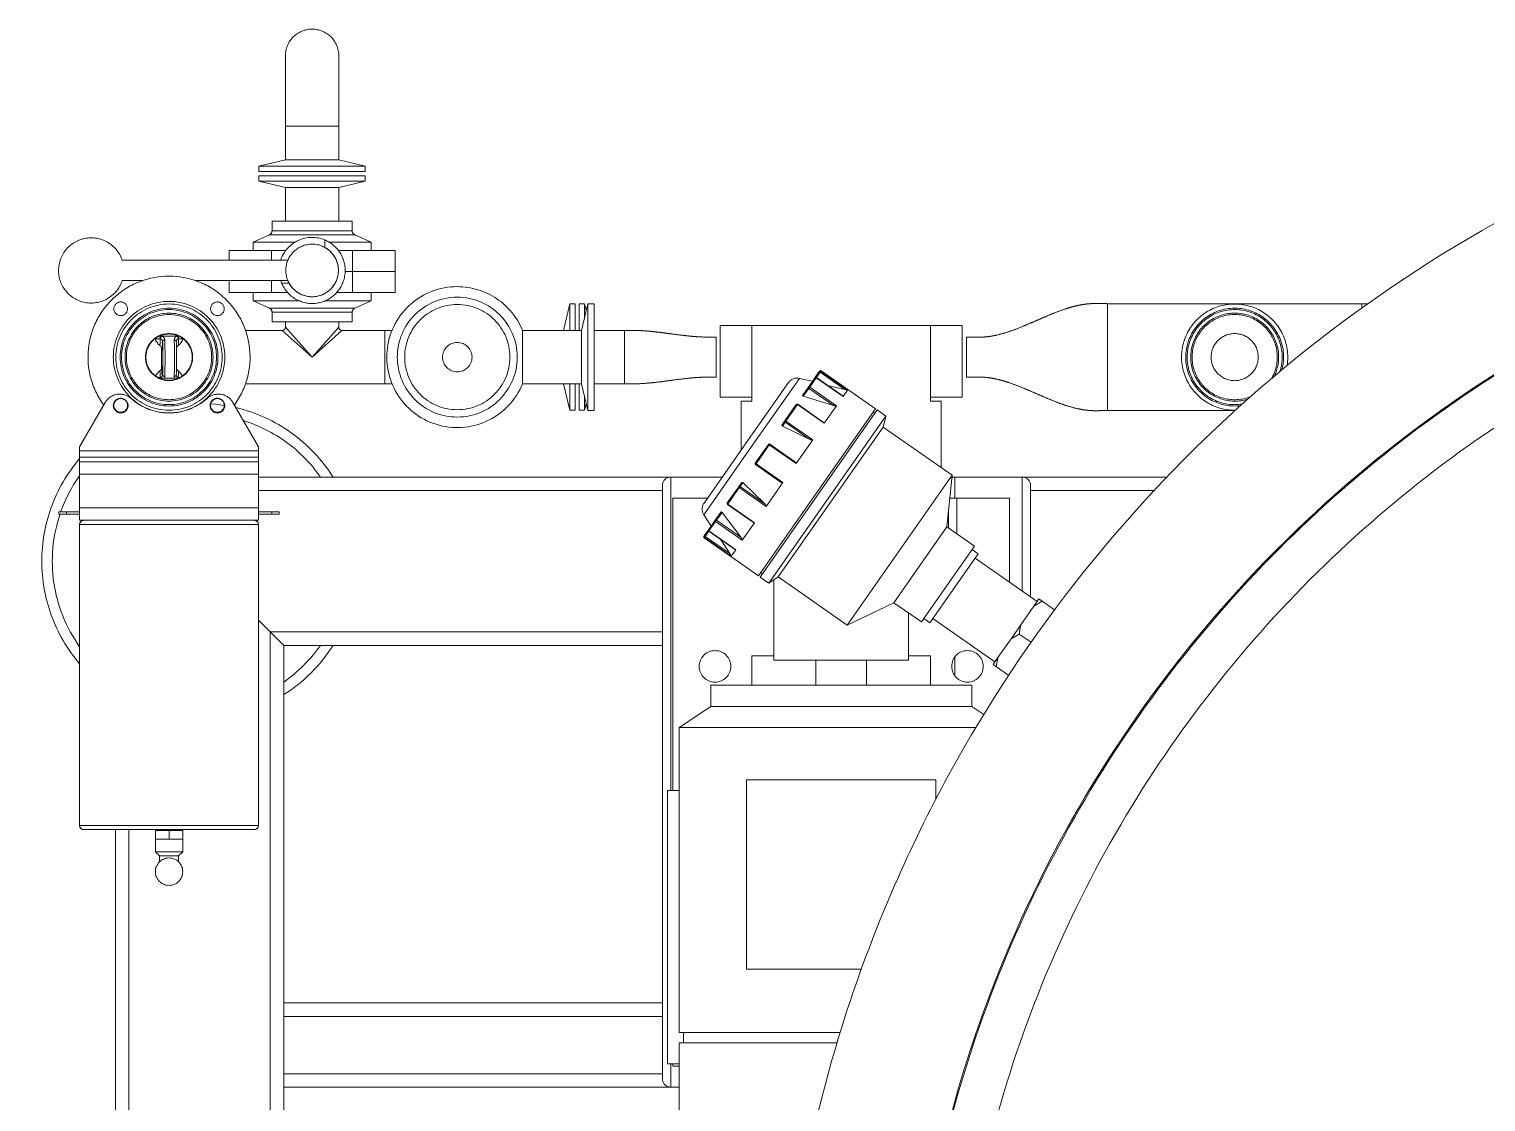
# Model space of a CAD drawing. Extents: x -681219 to -550379, y -242630 to -158199.
# Drawn here: x -646377 to -645684, y -225956 to -225447 of the extents above; entities that cross this region are included whole.
import ezdxf

# ---------------------------------------------------------------- set-up
doc = ezdxf.new("R2010")
doc.units = 0
doc.header["$LTSCALE"] = 1000
doc.linetypes.add('DASHED2', pattern=[9.525, 6.35, -3.175])
doc.layers.get('0').update_dxf_attribs({"linetype": 'CONTINUOUS'})
doc.layers.add('future', color=4, linetype='DASHED2', lineweight=0)

# ---------------------------------------------------------------- blocks, each defined once
blk = doc.blocks.new('Oil tank 1000l-V')
for p, q in [((-980, 460), (-980, -292.42)), ((-973.6, 453.6), (-973.6, -292.42)), ((-906.4, 386.4), (-906.4, -386.4)), ((-900, 380), (-900, -170)), ((-712, -66), (-712, -191)), ((-716, -170), (-900, -170)), ((-900, -170), (-900, -176.4)), ((-716, -170), (-712, -170)), ((-716, -181), (-716, -170)), ((-900, -176.4), (-900, -203.6)), ((-720, -176.4), (-900, -176.4)), ((-720, -456), (-720, -174)), ((-715, -180), (-715, -181)), ((-712, -180), (-715, -180)), ((-717.5, -181), (-717.5, -311)), ((-712, -181), (-717.5, -181)), ((-712, -191), (-636.98, -191)), ((-710, -191), (-710, -196)), ((-712, -196), (-712, -341)), ((-712, -196), (-635.46, -196)), ((-900, -203.6), (-900, -210)), ((-720, -203.6), (-900, -203.6)), ((-900, -210), (-900, -380)), ((-720, -210), (-900, -210)), ((-680, -316), (-680, -226)), ((-680, -226), (-625.42, -226)), ((-959, -279.92), (-961, -281.92)), ((-961, -281.92), (-961, -287.92)), ((-948, -281.92), (-961, -281.92)), ((-959, -277.11), (-959, -279.92)), ((-950, -279.92), (-959, -279.92)), ((-950, -279.92), (-950, -277.11)), ((-948, -281.92), (-950, -279.92)), ((-948, -287.92), (-948, -281.92)), ((-957.75, -287.92), (-961, -287.92)), ((-961, -287.92), (-961, -291.92)), ((-954.5, -287.92), (-957.75, -287.92)), ((-954.5, -287.92), (-954.5, -291.92)), ((-951.25, -287.92), (-954.5, -287.92)), ((-948, -287.92), (-951.25, -287.92)), ((-948, -287.92), (-948, -291.92)), ((-997, -294.42), (-997, -437.42)), ((-912, -294.42), (-997, -294.42)), ((-995, -292.42), (-914, -292.42)), ((-954.5, -291.92), (-961, -291.92)), ((-959, -291.92), (-959, -292.42)), ((-948, -291.92), (-954.5, -291.92)), ((-950, -292.42), (-950, -291.92)), ((-912, -437.42), (-912, -294.42)), ((-712, -311), (-717.5, -311)), ((-716, -460), (-716, -311)), ((-715, -311), (-715, -450)), ((-590, -316), (-590, -306.8)), ((-680, -316), (-590, -316)), ((-712, -341), (-697, -351)), ((-712, -341), (-570.92, -341)), ((-697, -351), (-697, -361)), ((-697, -351), (-573, -351)), ((-573, -351), (-567.2, -347.14)), ((-573, -361), (-573, -351)), ((-697, -361), (-573, -361)), ((-677.5, -375), (-677.5, -361)), ((-647, -361), (-647, -373)), ((-623, -373), (-623, -361)), ((-592.5, -361), (-592.5, -375)), ((-581, -365.5), (-581, -374.5)), ((-555.41, -365.71), (-561.25, -369.8)), ((-667, -373), (-667, -411.15)), ((-667, -373), (-603, -373)), ((-603, -395.37), (-603, -373)), ((-561.98, -372.14), (-591.47, -392.79)), ((-560.49, -374.26), (-562.84, -370.91)), ((-906.4, -386.4), (-900, -380)), ((-900, -380), (-906.4, -386.4)), ((-900, -380), (-720, -380)), ((-667, -375), (-677.5, -375)), ((-592.5, -375), (-603, -375)), ((-560.49, -374.26), (-554.29, -383.12)), ((-912, -392), (-906.4, -386.4)), ((-906.4, -386.4), (-720, -386.4)), ((-550.35, -385.36), (-554.29, -383.12)), ((-549.59, -389.82), (-554.29, -383.12)), ((-544.74, -381.43), (-550.35, -385.36)), ((-632.18, -389.55), (-664.95, -412.5)), ((-610.02, -400.28), (-632.18, -389.55)), ((-632.18, -389.55), (-582.28, -460.82)), ((-596.91, -391.11), (-610.02, -400.28)), ((-596.91, -391.11), (-571.68, -427.15)), ((-592.9, -390.74), (-595.77, -392.74)), ((-569.96, -423.5), (-592.9, -390.74)), ((-549.59, -389.82), (-543.39, -398.68)), ((-610.02, -400.28), (-584.78, -436.33)), ((-571.39, -421.46), (-541.9, -400.81)), ((-539.45, -400.92), (-543.39, -398.68)), ((-541.04, -402.04), (-543.39, -398.68)), ((-541.04, -402.04), (-539.45, -400.92)), ((-533.62, -396.84), (-539.45, -400.92)), ((-549, -405.78), (-549, -460)), ((-545, -402.98), (-545, -456)), ((-674.37, -412.99), (-700.17, -431.06)), ((-646.55, -452.72), (-674.37, -412.99)), ((-669.45, -409.55), (-673.55, -412.42)), ((-673.55, -412.42), (-617.91, -491.87)), ((-672.4, -414.06), (-673.22, -414.63)), ((-664.95, -412.5), (-669.45, -409.55)), ((-669.45, -409.55), (-613.82, -489.01)), ((-664.95, -412.5), (-615.05, -483.76)), ((-555, -450), (-555, -409.98)), ((-699.99, -431.31), (-687.3, -422.42)), ((-687.99, -423.59), (-699.67, -431.77)), ((-685.19, -425.43), (-697.89, -434.32)), ((-685.17, -425.46), (-697.87, -434.35)), ((-692.54, -430.57), (-687.99, -423.59)), ((-685.17, -425.46), (-687.3, -422.42)), ((-584.78, -436.33), (-571.68, -427.15)), ((-572.82, -425.51), (-569.96, -423.5)), ((-700.12, -432.01), (-700.3, -431.75)), ((-700.17, -431.06), (-699.99, -431.31)), ((-698.01, -435.01), (-700.12, -432.01)), ((-699.67, -431.77), (-699.99, -431.31)), ((-699.67, -431.77), (-697.89, -434.32)), ((-694.89, -439.47), (-698.01, -435.01)), ((-697.87, -434.35), (-697.89, -434.32)), ((-697.87, -434.35), (-694.71, -438.85)), ((-694.71, -438.85), (-682.02, -429.96)), ((-682.63, -431.25), (-694.31, -439.43)), ((-691.67, -443.21), (-682.63, -431.25)), ((-676.21, -438.26), (-682.02, -429.96)), ((-584.09, -435.84), (-584.09, -443.14)), ((-580, -433), (-580.03, -433)), ((-580, -433), (-580, -450)), ((-1006.81, -442.42), (-1006.81, -443.42)), ((-1006.81, -442.42), (-1003.29, -442.42)), ((-1003.29, -443.42), (-1003.29, -442.42)), ((-1003.29, -442.42), (-997, -442.42)), ((-997, -437.42), (-912, -437.42)), ((-982.77, -439.42), (-997, -439.42)), ((-997, -445.42), (-997, -439.42)), ((-926.23, -439.42), (-982.77, -439.42)), ((-912, -439.42), (-926.23, -439.42)), ((-912, -445.42), (-912, -439.42)), ((-912, -442.42), (-905.71, -442.42)), ((-905.71, -443.42), (-905.71, -442.42)), ((-905.71, -442.42), (-902.19, -442.42)), ((-902.19, -443.42), (-902.19, -442.42)), ((-696.86, -436.66), (-700.31, -441.98)), ((-677.58, -474.45), (-700.31, -441.98)), ((-692.15, -443.38), (-694.89, -439.47)), ((-694.31, -439.43), (-694.71, -438.85)), ((-694.31, -439.43), (-691.67, -443.21)), ((-676.73, -438.38), (-689.02, -446.98)), ((-676.21, -438.26), (-688.9, -447.15)), ((-582.28, -460.82), (-584.78, -436.33)), ((-1003.29, -443.42), (-1006.81, -443.42)), ((-997, -443.42), (-1003.29, -443.42)), ((-912, -445.42), (-997, -445.42)), ((-997, -461.39), (-997, -445.42)), ((-905.71, -443.42), (-912, -443.42)), ((-912, -461.39), (-912, -445.42)), ((-902.19, -443.42), (-905.71, -443.42)), ((-715, -450), (-698.51, -450)), ((-680.14, -476.24), (-700.21, -447.57)), ((-683.74, -455.4), (-689.14, -447.68)), ((-688.9, -447.15), (-689.02, -446.98)), ((-688.9, -447.15), (-683.44, -454.95)), ((-683.44, -454.95), (-670.75, -446.06)), ((-671.38, -447.31), (-683.06, -455.49)), ((-681.77, -457.33), (-671.38, -447.31)), ((-662.81, -457.39), (-670.75, -446.06)), ((-580, -450), (-583.39, -450)), ((-581, -450), (-581, -460)), ((-580, -450), (-555, -450)), ((-912, -453.6), (-720, -453.6)), ((-682.4, -457.31), (-683.74, -455.4)), ((-683.06, -455.49), (-683.44, -454.95)), ((-683.06, -455.49), (-681.77, -457.33)), ((-618.73, -492.45), (-646.55, -452.72)), ((-545, -453.6), (-486.28, -453.6)), ((-912, -461.39), (-997, -461.39)), ((-997, -467.3), (-997, -461.39)), ((-912, -460), (-716, -460)), ((-912, -467.3), (-912, -461.39)), ((-716, -460), (-691.5, -460)), ((-663.97, -457.66), (-675.76, -465.92)), ((-662.81, -457.39), (-675.51, -466.28)), ((-615.05, -483.76), (-582.28, -460.82)), ((-549, -460), (-581, -460)), ((-549, -460), (-480.23, -460)), ((-912, -467.3), (-997, -467.3)), ((-997, -469.51), (-997, -467.3)), ((-912, -469.51), (-997, -469.51)), ((-997, -472.47), (-997, -469.51)), ((-912, -469.51), (-912, -467.3)), ((-912, -472.47), (-912, -469.51)), ((-669.64, -475.53), (-675.88, -466.62)), ((-675.51, -466.28), (-675.76, -465.92)), ((-675.51, -466.28), (-669.2, -475.29)), ((-669.2, -475.29), (-656.5, -466.4)), ((-668.95, -475.65), (-657.14, -467.39)), ((-648.57, -477.73), (-656.5, -466.4)), ((-587.5, -496), (-587.5, -464.48)), ((-912, -472.47), (-997, -472.47)), ((-997, -474.42), (-997, -472.47)), ((-997, -474.42), (-984.86, -495.43)), ((-924.14, -495.43), (-912, -474.42)), ((-912, -474.42), (-912, -472.47)), ((-682.5, -472.86), (-682.5, -496)), ((-660.06, -504.91), (-680.14, -476.24)), ((-654.85, -506.91), (-677.58, -474.45)), ((-668.95, -475.65), (-669.2, -475.29)), ((-648.57, -477.73), (-661.27, -486.62)), ((-649.96, -477.9), (-662.93, -484.24)), ((-662.93, -484.24), (-661.64, -486.08)), ((-661.64, -486.08), (-649.96, -477.9)), ((-613.82, -489.01), (-615.05, -483.76)), ((-755.5, -491.6), (-758.5, -504.3)), ((-752.5, -491.6), (-755.5, -491.6)), ((-755.5, -542.4), (-755.5, -491.6)), ((-752.5, -542.4), (-752.5, -491.6)), ((-661.79, -486.75), (-663.12, -484.84)), ((-656.38, -494.47), (-661.79, -486.75)), ((-661.27, -486.62), (-661.64, -486.08)), ((-661.27, -486.62), (-655.8, -494.42)), ((-655.8, -494.42), (-643.11, -485.53)), ((-655.69, -494.59), (-643.4, -485.99)), ((-637.3, -493.83), (-643.11, -485.53)), ((-619.88, -490.81), (-619.06, -490.24)), ((-617.91, -491.87), (-613.82, -489.01)), ((-447.83, -491.6), (-508.5, -491.6)), ((-508.5, -491.6), (-508.5, -542.4)), ((-508.5, -517), (-508.5, -491.6)), ((-764, -491.75), (-767, -504.3)), ((-761.5, -491.75), (-764, -491.75)), ((-764, -491.75), (-764, -504.3)), ((-761.5, -491.75), (-761.5, -504.3)), ((-757, -491.75), (-759.5, -491.75)), ((-759.5, -504.3), (-759.5, -491.75)), ((-756.26, -494.83), (-757, -491.75)), ((-757, -497.95), (-757, -491.75)), ((-692.5, -498), (-677.5, -498)), ((-692.5, -498), (-692.5, -532)), ((-682.5, -496), (-677.5, -496)), ((-677.5, -496), (-677.5, -507.5)), ((-655.69, -494.59), (-655.8, -494.42)), ((-638.72, -493.96), (-653.04, -498.37)), ((-653.04, -498.37), (-650.4, -502.14)), ((-650.4, -502.14), (-638.72, -493.96)), ((-637.3, -493.83), (-649.99, -502.72)), ((-646.84, -507.22), (-634.14, -498.33)), ((-646.82, -507.26), (-634.12, -498.37)), ((-644.54, -510.52), (-618.73, -492.45)), ((-632.02, -501.37), (-634.14, -498.33)), ((-592.5, -496), (-587.5, -496)), ((-592.5, -496), (-592.5, -507.5)), ((-577.5, -498), (-592.5, -498)), ((-577.5, -498), (-577.5, -532)), ((-852, -504.3), (-918.15, -504.3)), ((-848.5, -504.3), (-852, -504.3)), ((-852, -504.3), (-852, -517)), ((-852, -504.3), (-852, -529.7)), ((-758.5, -504.3), (-786.5, -504.3)), ((-786.5, -504.3), (-786.5, -529.7)), ((-758.5, -529.7), (-758.5, -504.3)), ((-738, -504.3), (-752.5, -504.3)), ((-738, -504.3), (-738, -517)), ((-738, -529.7), (-738, -504.3)), ((-650.63, -502.68), (-653.37, -498.77)), ((-647.51, -507.13), (-650.63, -502.68)), ((-649.99, -502.72), (-650.4, -502.14)), ((-649.99, -502.72), (-646.84, -507.22)), ((-645.04, -509.8), (-633.35, -501.62)), ((-632.02, -501.37), (-644.71, -510.26)), ((-633.35, -501.62), (-641.46, -503.51)), ((-958.72, -507.33), (-959.75, -507.33)), ((-959.08, -507), (-949.92, -507)), ((-958.53, -507.3), (-958.72, -507.33)), ((-956.75, -507), (-956.52, -507.85)), ((-952.02, -507.85), (-951.85, -507)), ((-949.98, -507.33), (-950.16, -507.3)), ((-949.25, -507.33), (-949.98, -507.33)), ((-694.5, -517), (-694.5, -507.48)), ((-677.5, -507.5), (-677.5, -522.5)), ((-654.85, -506.91), (-648.66, -505.49)), ((-645.41, -510.14), (-647.51, -507.13)), ((-646.82, -507.26), (-646.84, -507.22)), ((-646.82, -507.26), (-645.04, -509.8)), ((-645.23, -510.39), (-645.41, -510.14)), ((-644.71, -510.26), (-645.04, -509.8)), ((-644.71, -510.26), (-644.54, -510.52)), ((-592.5, -507.5), (-592.5, -522.5)), ((-575.5, -517), (-575.5, -507.48)), ((-900.7, -529.7), (-886.5, -517)), ((-886.5, -517), (-899.2, -531.2)), ((-886.5, -517), (-872.3, -529.7)), ((-873.8, -531.2), (-886.5, -517)), ((-852, -517), (-852, -529.7)), ((-738, -517), (-738, -529.7)), ((-694.5, -517), (-694.5, -526.52)), ((-575.5, -517), (-575.5, -526.52)), ((-508.5, -542.4), (-508.5, -517)), ((-961.1, -525.67), (-961.13, -525.78)), ((-961.1, -525.67), (-958.72, -525.67)), ((-958.72, -525.67), (-958.53, -525.7)), ((-950.16, -525.7), (-949.98, -525.67)), ((-949.98, -525.67), (-947.9, -525.67)), ((-947.87, -525.78), (-947.9, -525.67)), ((-677.5, -522.5), (-677.5, -532)), ((-592.5, -522.5), (-592.5, -532)), ((-949.92, -527), (-959.08, -527)), ((-918.15, -529.7), (-900.7, -529.7)), ((-899.2, -531.2), (-899.2, -533.7)), ((-873.8, -533.7), (-873.8, -531.2)), ((-872.3, -529.7), (-852, -529.7)), ((-852, -529.7), (-848.5, -529.7)), ((-786.5, -529.7), (-758.5, -529.7)), ((-767, -529.7), (-764, -542.25)), ((-764, -529.7), (-764, -542.25)), ((-761.5, -529.7), (-761.5, -542.25)), ((-759.5, -542.25), (-759.5, -529.7)), ((-758.5, -529.7), (-755.5, -542.4)), ((-752.5, -529.7), (-738, -529.7)), ((-692.5, -532), (-677.5, -532)), ((-677.5, -532), (-592.5, -532)), ((-577.5, -532), (-592.5, -532)), ((-905.55, -533.7), (-905.55, -538.4)), ((-867.45, -533.7), (-905.55, -533.7)), ((-905.55, -538.4), (-867.45, -538.4)), ((-867.45, -538.4), (-867.45, -533.7)), ((-757, -542.25), (-757, -536.05)), ((-757, -542.25), (-756.26, -539.17)), ((-906.73, -540.23), (-914.5, -543.7)), ((-914.5, -543.7), (-914.5, -547.7)), ((-892.52, -543.7), (-914.5, -543.7)), ((-866.27, -540.23), (-906.73, -540.23)), ((-858.5, -543.7), (-880.48, -543.7)), ((-878.36, -544.76), (-878.37, -544.77)), ((-858.5, -543.7), (-866.27, -540.23)), ((-858.5, -547.7), (-858.5, -543.7)), ((-764, -542.25), (-761.5, -542.25)), ((-759.5, -542.25), (-757, -542.25)), ((-755.5, -542.4), (-752.5, -542.4)), ((-508.5, -542.4), (-387.5, -542.4)), ((-387.5, -540.43), (-387.5, -542.4)), ((-387.5, -542.4), (-384.74, -542.4)), ((-967.19, -553.35), (-976.78, -553.35)), ((-898.02, -553.35), (-941.81, -553.35)), ((-926, -547.7), (-926, -553.35)), ((-905.74, -547.7), (-926, -547.7)), ((-905.74, -553.35), (-905.74, -547.7)), ((-905.74, -547.7), (-898.17, -547.7)), ((-901.01, -552.2), (-901.43, -553.35)), ((-897.47, -552.2), (-901.01, -552.2)), ((-874.83, -547.7), (-867.26, -547.7)), ((-873.34, -549.64), (-873.33, -549.63)), ((-867.26, -547.7), (-867.26, -557.7)), ((-847, -547.7), (-867.26, -547.7)), ((-847, -557.7), (-847, -547.7)), ((-870.81, -557.7), (-867.26, -557.7)), ((-867.26, -557.7), (-847, -557.7)), ((-867.26, -557.7), (-867.26, -567.7)), ((-847, -567.7), (-847, -557.7)), ((-976.78, -563.05), (-898.02, -563.05)), ((-926, -563.05), (-926, -567.7)), ((-926, -567.7), (-905.74, -567.7)), ((-914.5, -567.7), (-914.5, -571.7)), ((-905.74, -567.7), (-905.74, -563.05)), ((-899, -567.7), (-905.74, -567.7)), ((-867.26, -567.7), (-874, -567.7)), ((-871.14, -561.45), (-871.13, -561.45)), ((-867.26, -567.7), (-847, -567.7)), ((-858.5, -571.7), (-858.5, -567.7)), ((-914.5, -571.7), (-906.73, -575.17)), ((-914.5, -571.7), (-894.51, -571.7)), ((-880.5, -572.71), (-880.5, -569.17)), ((-878.49, -571.7), (-858.5, -571.7)), ((-866.27, -575.17), (-858.5, -571.7)), ((-906.73, -575.17), (-866.27, -575.17)), ((-905.55, -577), (-905.55, -581.7)), ((-867.45, -577), (-905.55, -577)), ((-867.45, -581.7), (-867.45, -577)), ((-905.55, -581.7), (-867.45, -581.7)), ((-899.2, -581.7), (-899.2, -597.7)), ((-873.8, -597.7), (-873.8, -581.7)), ((-899.2, -597.7), (-911.75, -600.7)), ((-911.75, -600.7), (-911.75, -603.2)), ((-890.49, -600.7), (-911.75, -600.7)), ((-888.51, -597.7), (-899.2, -597.7)), ((-861.25, -600.7), (-890.49, -600.7)), ((-873.8, -597.7), (-888.51, -597.7)), ((-861.25, -600.7), (-873.8, -597.7)), ((-861.25, -603.2), (-861.25, -600.7)), ((-890.49, -603.2), (-911.75, -603.2)), ((-911.75, -605.2), (-911.75, -607.7)), ((-911.75, -605.2), (-867.42, -605.2)), ((-911.75, -607.7), (-899.2, -610.7)), ((-911.75, -607.7), (-867.42, -607.7)), ((-861.25, -603.2), (-890.49, -603.2)), ((-873.8, -610.7), (-861.25, -607.7)), ((-867.42, -605.2), (-861.25, -605.2)), ((-867.42, -607.7), (-861.25, -607.7)), ((-861.25, -607.7), (-861.25, -605.2)), ((-899.2, -610.7), (-899.2, -626.7)), ((-899.2, -610.7), (-876.9, -610.7)), ((-876.9, -610.7), (-873.8, -610.7)), ((-873.8, -626.7), (-873.8, -610.7)), ((-899.2, -626.7), (-899.2, -660.2)), ((-899.2, -626.7), (-873.8, -626.7)), ((-899.2, -626.7), (-876.9, -626.7)), ((-876.9, -626.7), (-873.8, -626.7)), ((-873.8, -660.2), (-873.8, -626.7))]:
    blk.add_line(p, q)
at = {"flags": 128}
for points in [[(-694.31, -439.43), (-694.39, -439.48), (-694.48, -439.52), (-694.57, -439.55), (-694.65, -439.56), (-694.73, -439.56), (-694.79, -439.54), (-694.85, -439.51), (-694.89, -439.47)], [(-688.9, -447.15), (-688.98, -447.21), (-689.05, -447.28), (-689.1, -447.35), (-689.14, -447.42), (-689.17, -447.5), (-689.18, -447.57), (-689.17, -447.63), (-689.14, -447.68)], [(-683.44, -454.95), (-683.52, -455.01), (-683.59, -455.07), (-683.65, -455.14), (-683.7, -455.2), (-683.73, -455.26), (-683.75, -455.32), (-683.75, -455.36), (-683.74, -455.4)], [(-661.27, -486.62), (-661.35, -486.68), (-661.43, -486.72), (-661.51, -486.75), (-661.59, -486.78), (-661.66, -486.79), (-661.71, -486.79), (-661.76, -486.77), (-661.79, -486.75)], [(-928.27, -494.08), (-932.47, -494.62), (-934.67, -494.81)], [(-655.8, -494.42), (-655.89, -494.48), (-655.97, -494.52), (-656.06, -494.54), (-656.14, -494.56), (-656.22, -494.55), (-656.29, -494.54), (-656.34, -494.51), (-656.38, -494.47)], [(-650.4, -502.14), (-650.47, -502.2), (-650.54, -502.27), (-650.6, -502.34), (-650.64, -502.42), (-650.66, -502.49), (-650.67, -502.56), (-650.66, -502.62), (-650.63, -502.68)], [(-958.88, -510.46), (-958.87, -510.46), (-958.83, -510.25), (-958.78, -509.62), (-958.75, -508.62), (-958.72, -507.33)], [(-958.72, -507.33), (-958.76, -507.1), (-958.76, -507)], [(-957.54, -508.61), (-957.57, -510.02), (-957.6, -511.19), (-957.65, -512.08), (-957.7, -512.62), (-957.75, -512.81), (-957.8, -512.62), (-957.85, -512.08), (-957.89, -511.19), (-957.93, -510.02), (-957.96, -508.61)], [(-949.98, -507.33), (-949.94, -507.1), (-949.94, -506.99)], [(-422.75, -517), (-422.93, -514.01), (-423.06, -513.08)], [(-958.72, -525.67), (-958.75, -524.38), (-958.78, -523.38), (-958.83, -522.75), (-958.87, -522.54), (-958.88, -522.54)], [(-958.12, -527), (-958.27, -526.97), (-958.41, -526.89), (-958.54, -526.75), (-958.64, -526.58), (-958.71, -526.37), (-958.75, -526.14), (-958.76, -525.9), (-958.72, -525.67)], [(-957.83, -520.73), (-957.8, -520.38), (-957.75, -520.19), (-957.7, -520.38), (-957.65, -520.92), (-957.6, -521.81), (-957.57, -522.98), (-957.54, -524.39)], [(-950.62, -527), (-950.46, -526.97), (-950.31, -526.89), (-950.17, -526.75), (-950.06, -526.58), (-949.99, -526.37), (-949.94, -526.14), (-949.94, -525.9), (-949.98, -525.67)]]:
    blk.add_lwpolyline(points, dxfattribs=at)
for centre, radius in [((-954.5, -272.42), 6.5), ((-695, -370), 7.5), ((-575, -370), 7.5), ((-954.5, -517), 26.5), ((-977.48, -493.94), 3.5), ((-977.48, -494.02), 3.25), ((-931.52, -493.94), 3.5), ((-931.52, -494.02), 3.25), ((-817.5, -517), 28.5), ((-954.5, -517), 25.25), ((-954.5, -517), 23.25), ((-954.5, -517), 22.59), ((-954.5, -517), 20.91), ((-954.5, -517), 20.25), ((-817.5, -517), 25), ((-954.5, -517), 11.2), ((-954.5, -517), 11), ((-817.5, -517), 7), ((-448, -517), 11.2), ((-977.48, -539.98), 3.25), ((-931.52, -539.98), 3.25), ((-886.5, -558.2), 12.5)]:
    blk.add_circle(centre, radius)
for centre, radius, start, end in [((0, 0), 665, 323.2686, 173.20578), ((0, 0), 603.52, 327.38732, 171.96102), ((0, 0), 665, 189.40986, 270), ((0, 0), 603.52, 190.55964, 270), ((0, 0), 603, 190.56881, 318.04763), ((0, 0), 582.25, 190.71521, 315.97991), ((-716, -174), 4, 90, 180), ((-995, -294.42), 2, 90, 180), ((-914, -294.42), 2, 0, 90), ((-940, -420), 75, 32.23095, 57.76905), ((-940, -420), 70, 34.8499, 55.1501), ((-940, -420), 75, 139.4642, 220.5358), ((-940, -420), 70, 144.5168, 198.68252), ((-699.89, -431.47), 0.5, 125, 215), ((-699.71, -431.72), 0.498, 124.81531, 214.81411), ((-700.38, -430.98), 1.06, 284.25206, 311.64333), ((-697.6, -434.73), 0.5, 125, 215), ((-697.61, -434.76), 0.481, 122.63182, 212.41768), ((-995, -437.42), 2, 180, 270), ((-914, -437.42), 2, 270, 0), ((-696.12, -444.7), 5, 147.06032, 215), ((-694.49, -439.25), 0.459, 119.46902, 208.11271), ((-940, -420), 70, 199.5488, 215.4832), ((-688.73, -447.39), 0.5, 125, 215), ((-716, -456), 4, 180, 270), ((-683.36, -455.11), 0.482, 217.44416, 307.25153), ((-549, -456), 4, 270, 0), ((-940, -420), 75, 283.31144, 327.76905), ((-940, -420), 70, 287.30904, 325.1501), ((-581, -456), 4, 249.66659, 270), ((-675.47, -466.33), 0.5, 125, 215), ((-674.95, -467.29), 1.15, 118.84976, 144.08603), ((-669.96, -474.42), 1.15, 285.91397, 311.15024), ((-669.23, -475.24), 0.5, 215, 305), ((-817.5, -517), 33.5, 22.27822, 270), ((-954.5, -517.42), 27, 47.97537, 132.02463), ((-661.38, -486.49), 0.482, 122.74847, 212.55584), ((-954.5, -517), 38.5, 143.74681, 36.25319), ((-977.93, -491.42), 8, 210.03414, 312.02463), ((-931.07, -491.42), 8, 227.97537, 329.96586), ((-655.97, -494.18), 0.5, 215, 305), ((-448, -517), 25.25, 89.24187, 0), ((-448, -517), 23.25, 83.29437, 0), ((-448, -517), 22.59, 80.87367, 0), ((-448, -517), 20.91, 72.71513, 0), ((-448, -517), 20.25, 68.20717, 0), ((-655.96, -502.04), 5, 215, 282.93968), ((-650.29, -502.37), 0.459, 221.88729, 310.53098), ((-954.5, -505), 7, 205.37694, 231.29673), ((-641.03, -516.5), 317.04, 179.10766, 180.89907), ((-956.62, -508.78), 0.931, 83.52296, 169.28818), ((-1232.02, -516.5), 274.59, 358.35263, 1.64737), ((-1257.14, -516.5), 300.74, 358.35263, 1.64737), ((-1252.64, -516.5), 300.74, 358.35263, 1.64737), ((-951.91, -508.72), 0.876, 7.64838, 97.33898), ((-1225.52, -516.5), 274.59, 358.35263, 1.64737), ((-972.02, -507.87), 22.05, 353.25849, 1.40626), ((-954.5, -505), 7, 308.70327, 334.62307), ((-647.1, -506.85), 0.5, 215, 305), ((-647.13, -506.84), 0.481, 217.58232, 307.36818), ((-644.53, -510.74), 1.06, 118.35667, 145.74794), ((-645, -509.85), 0.498, 215.18589, 305.18469), ((-644.82, -510.11), 0.5, 215, 305), ((-448, -517), 20.25, 0, 29.9725), ((-448, -517), 20.91, 0, 25.46454), ((-448, -517), 22.59, 0, 17.306), ((-448, -517), 23.25, 0, 14.88531), ((-954.5, -528), 7, 128.70327, 160.52878), ((-956.62, -524.22), 0.931, 190.71182, 276.47704), ((-951.91, -524.28), 0.876, 262.66102, 352.35162), ((-954.5, -528), 7, 19.47122, 51.29673), ((-972.06, -525.13), 22.09, 358.59931, 6.73115), ((-900.7, -531.2), 1.5, 2.61009, 87.20645), ((-872.3, -531.2), 1.5, 92.61009, 177.20645), ((-817.5, -517), 33.5, 270, 337.72178), ((-907.55, -538.4), 2, 294.08118, 0), ((-865.45, -538.4), 2, 180, 245.91882), ((-991.5, -558.2), 15.5, 90, 341.76572), ((-991.5, -558.2), 15.5, 18.23428, 90), ((-886.5, -558.2), 15.7, 292.46789, 157.53211), ((-886.5, -558.2), 12.5, 298.6854, 151.3146), ((-886.5, -558.2), 15.7, 197.99399, 292.46789), ((-907.55, -577), 2, 0, 65.91882), ((-865.45, -577), 2, 114.08118, 180), ((-886.5, -660.2), 12.7, 180, 0)]:
    blk.add_arc(centre, radius, start, end)
for points, knots in [([(-561.25, -369.8), (-561.39, -369.89), (-562, -370.32), (-562.47, -370.65), (-562.84, -370.91)], [0, 0, 0, 0, 0.224192, 1, 1, 1, 1]), ([(-560.49, -374.26), (-560.62, -373.71), (-560.98, -372.25), (-561.15, -370.74), (-561.25, -369.8)], [0, 0, 0, 0, 0.375713, 1, 1, 1, 1]), ([(-549.59, -389.82), (-549.73, -389.28), (-550.09, -387.82), (-550.25, -386.3), (-550.35, -385.36)], [0, 0, 0, 0, 0.375713, 1, 1, 1, 1]), ([(-687.3, -422.42), (-687.3, -422.43), (-687.3, -422.44), (-687.32, -422.49), (-687.39, -422.63), (-687.59, -422.96), (-687.81, -423.31), (-687.97, -423.56), (-687.99, -423.59)], [0, 0, 0, 0, 0.046678, 0.104891, 0.202314, 0.410894, 0.914071, 1, 1, 1, 1]), ([(-685.26, -425.47), (-685.25, -425.47), (-685.22, -425.45), (-685.19, -425.44), (-685.17, -425.46), (-685.17, -425.46)], [0, 0, 0, 0, 0.319463, 0.791131, 1, 1, 1, 1]), ([(-682.02, -429.96), (-682.01, -429.98), (-682, -430.01), (-682, -430.1), (-682.04, -430.27), (-682.21, -430.64), (-682.43, -430.98), (-682.6, -431.22), (-682.63, -431.25)], [0, 0, 0, 0, 0.0466778, 0.1048911, 0.2023144, 0.4108935, 0.9140714, 1, 1, 1, 1]), ([(-676.73, -438.39), (-676.72, -438.38), (-676.66, -438.32), (-676.54, -438.26), (-676.4, -438.2), (-676.29, -438.2), (-676.24, -438.22), (-676.21, -438.25), (-676.21, -438.26)], [0, 0, 0, 0, 0.068214, 0.352853, 0.677747, 0.808842, 0.94133, 1, 1, 1, 1]), ([(-691.67, -443.21), (-691.71, -443.25), (-691.79, -443.35), (-691.92, -443.43), (-692.04, -443.46), (-692.12, -443.43), (-692.15, -443.39), (-692.15, -443.38)], [0, 0, 0, 0, 0.23668, 0.473661, 0.701161, 0.91221, 1, 1, 1, 1]), ([(-670.75, -446.06), (-670.73, -446.08), (-670.71, -446.12), (-670.7, -446.23), (-670.74, -446.41), (-670.91, -446.78), (-671.15, -447.09), (-671.35, -447.28), (-671.38, -447.31)], [0, 0, 0, 0, 0.046678, 0.104891, 0.202314, 0.410894, 0.914071, 1, 1, 1, 1]), ([(-681.77, -457.33), (-681.82, -457.37), (-681.91, -457.45), (-682.08, -457.48), (-682.24, -457.45), (-682.34, -457.38), (-682.39, -457.33), (-682.4, -457.31)], [0, 0, 0, 0, 0.2366801, 0.473661, 0.7011612, 0.9122103, 1, 1, 1, 1]), ([(-663.96, -457.68), (-663.78, -457.55), (-663.54, -457.39), (-663.21, -457.3), (-663.04, -457.28), (-662.91, -457.31), (-662.85, -457.35), (-662.82, -457.38), (-662.81, -457.39)], [0, 0, 0, 0, 0.5143111, 0.6626782, 0.8320271, 0.9003597, 0.9694186, 1, 1, 1, 1]), ([(-656.5, -466.4), (-656.49, -466.42), (-656.47, -466.47), (-656.46, -466.57), (-656.5, -466.74), (-656.71, -467.05), (-656.97, -467.25), (-657.15, -467.39)], [0, 0, 0, 0, 0.05222, 0.117346, 0.226337, 0.459682, 1, 1, 1, 1]), ([(-649.96, -477.9), (-649.71, -477.8), (-649.4, -477.66), (-648.98, -477.61), (-648.81, -477.61), (-648.67, -477.65), (-648.6, -477.69), (-648.58, -477.72), (-648.57, -477.73)], [0, 0, 0, 0, 0.562523, 0.696163, 0.848701, 0.910251, 0.972454, 1, 1, 1, 1]), ([(-663.12, -484.84), (-663.15, -484.8), (-663.2, -484.71), (-663.2, -484.57), (-663.15, -484.43), (-663.06, -484.32), (-662.97, -484.27), (-662.93, -484.24)], [0, 0, 0, 0, 0.1963358, 0.3924458, 0.5946971, 0.810602, 1, 1, 1, 1]), ([(-643.11, -485.53), (-643.1, -485.55), (-643.08, -485.59), (-643.09, -485.67), (-643.16, -485.79), (-643.27, -485.91), (-643.38, -485.97), (-643.41, -485.98)], [0, 0, 0, 0, 0.098885, 0.222208, 0.428597, 0.870465, 1, 1, 1, 1]), ([(-508.5, -491.6), (-509.52, -491.59), (-511.49, -491.56), (-514.32, -491.51), (-516.96, -491.6), (-519.14, -491.84), (-522, -492.31), (-525.57, -493.17), (-529.98, -494.59), (-534.26, -496.23), (-538.34, -497.95), (-542.31, -499.67), (-546.31, -501.41), (-550.68, -503.22), (-554.51, -504.65), (-557.76, -505.67), (-560.22, -506.34), (-562.71, -506.89), (-565.37, -507.32), (-568.33, -507.56), (-571.81, -507.54), (-574.23, -507.5), (-575.5, -507.47)], [0, 0, 0, 0, 0.042587, 0.082024, 0.118606, 0.150966, 0.179144, 0.244589, 0.310874, 0.38048, 0.443766, 0.502997, 0.567791, 0.632969, 0.708447, 0.745276, 0.78095, 0.81966, 0.856107, 0.898838, 0.947052, 1, 1, 1, 1]), ([(-653.37, -498.77), (-653.39, -498.74), (-653.41, -498.68), (-653.38, -498.59), (-653.31, -498.5), (-653.19, -498.42), (-653.09, -498.38), (-653.04, -498.37)], [0, 0, 0, 0, 0.1963358, 0.3924458, 0.5946971, 0.810602, 1, 1, 1, 1]), ([(-638.72, -493.96), (-638.44, -493.89), (-638.11, -493.8), (-637.68, -493.76), (-637.5, -493.75), (-637.38, -493.78), (-637.32, -493.8), (-637.3, -493.82), (-637.3, -493.83)], [0, 0, 0, 0, 0.562523, 0.696163, 0.848701, 0.910251, 0.972454, 1, 1, 1, 1]), ([(-634.14, -498.33), (-634.14, -498.34), (-634.13, -498.36), (-634.15, -498.38), (-634.17, -498.39)], [0, 0, 0, 0, 0.445012, 1, 1, 1, 1]), ([(-694.5, -507.47), (-696.13, -507.49), (-698.96, -507.52), (-702.59, -507.38), (-705.38, -507.17), (-709.43, -506.78), (-713.8, -506.22), (-718.61, -505.57), (-722.33, -505.09), (-726.66, -504.62), (-731.91, -504.25), (-735.84, -504.28), (-738, -504.3)], [0, 0, 0, 0, 0.111316, 0.193381, 0.250159, 0.303791, 0.473203, 0.55307, 0.63737, 0.731522, 0.852195, 1, 1, 1, 1]), ([(-633.35, -501.62), (-633.07, -501.56), (-632.73, -501.48), (-632.32, -501.4), (-632.17, -501.38), (-632.07, -501.37), (-632.03, -501.36), (-632.02, -501.37), (-632.02, -501.37)], [0, 0, 0, 0, 0.562523, 0.696163, 0.848701, 0.910251, 0.972454, 1, 1, 1, 1]), ([(-958.92, -510.45), (-958.88, -510.48), (-958.65, -510.62), (-958.36, -510.98), (-958.07, -511.44), (-957.92, -511.82), (-957.86, -512.06), (-957.83, -512.18), (-957.82, -512.23), (-957.83, -512.21), (-957.83, -512.21)], [0, 0, 0, 0, 0.054275, 0.272767, 0.461364, 0.617458, 0.730616, 0.835656, 0.973098, 1, 1, 1, 1]), ([(-958.53, -507.3), (-958.53, -507.29), (-958.54, -507.22), (-958.55, -507.1), (-958.52, -506.99), (-958.51, -506.95)], [0, 0, 0, 0, 0.028876, 0.646104, 1, 1, 1, 1]), ([(-957.54, -508.61), (-957.57, -508.38), (-957.65, -507.93), (-958.06, -507.52), (-958.41, -507.35), (-958.53, -507.3)], [0, 0, 0, 0, 0.396809, 0.789555, 1, 1, 1, 1]), ([(-950.16, -507.3), (-950.27, -507.35), (-950.61, -507.52), (-950.98, -507.93), (-951.02, -508.38), (-951.04, -508.61)], [0, 0, 0, 0, 0.210445, 0.603191, 1, 1, 1, 1]), ([(-950.97, -511.58), (-950.89, -511.41), (-950.7, -511.04), (-950.37, -510.63), (-950.12, -510.48), (-950.08, -510.45)], [0, 0, 0, 0, 0.411829, 0.894282, 1, 1, 1, 1]), ([(-950.16, -507.3), (-950.16, -507.29), (-950.15, -507.22), (-950.14, -507.13), (-950.15, -507.05), (-950.16, -507.04)], [0, 0, 0, 0, 0.038782, 0.867743, 1, 1, 1, 1]), ([(-957.83, -520.79), (-957.83, -520.79), (-957.82, -520.77), (-957.83, -520.83), (-957.87, -521.01), (-957.99, -521.39), (-958.28, -521.93), (-958.62, -522.36), (-958.87, -522.51), (-958.9, -522.54)], [0, 0, 0, 0, 0.028439, 0.195563, 0.316497, 0.448542, 0.705304, 0.952485, 1, 1, 1, 1]), ([(-957.97, -526.95), (-958.04, -526.91), (-958.19, -526.82), (-958.37, -526.57), (-958.49, -526.26), (-958.54, -525.97), (-958.54, -525.78), (-958.53, -525.71), (-958.53, -525.7)], [0, 0, 0, 0, 0.211947, 0.423883, 0.636364, 0.851622, 0.993369, 1, 1, 1, 1]), ([(-958.53, -525.7), (-958.41, -525.65), (-958.06, -525.48), (-957.65, -525.07), (-957.57, -524.62), (-957.54, -524.39)], [0, 0, 0, 0, 0.210445, 0.603191, 1, 1, 1, 1]), ([(-956.52, -525.15), (-956.57, -525.44), (-956.67, -526.03), (-957.23, -526.62), (-957.76, -526.86), (-957.97, -526.95)], [0, 0, 0, 0, 0.38195, 0.758088, 1, 1, 1, 1]), ([(-950.74, -526.95), (-950.93, -526.86), (-951.43, -526.62), (-951.94, -526.03), (-951.99, -525.44), (-952.02, -525.15)], [0, 0, 0, 0, 0.2419125, 0.6180498, 1, 1, 1, 1]), ([(-951.04, -524.39), (-951.02, -524.62), (-950.98, -525.07), (-950.61, -525.48), (-950.27, -525.65), (-950.16, -525.7)], [0, 0, 0, 0, 0.396809, 0.789555, 1, 1, 1, 1]), ([(-950.1, -522.54), (-950.14, -522.52), (-950.36, -522.37), (-950.64, -522.02), (-950.89, -521.64), (-950.96, -521.46), (-950.98, -521.42)], [0, 0, 0, 0, 0.094845, 0.530357, 0.906283, 1, 1, 1, 1]), ([(-950.74, -526.95), (-950.66, -526.91), (-950.51, -526.82), (-950.32, -526.57), (-950.19, -526.26), (-950.14, -525.97), (-950.15, -525.78), (-950.16, -525.71), (-950.16, -525.7)], [0, 0, 0, 0, 0.211947, 0.423883, 0.636364, 0.851622, 0.993369, 1, 1, 1, 1]), ([(-957.97, -526.95), (-957.94, -526.96), (-957.88, -526.99), (-957.77, -527), (-957.69, -527), (-957.66, -527)], [0, 0, 0, 0, 0.33224, 0.738363, 1, 1, 1, 1]), ([(-951.05, -527), (-951.01, -527), (-950.91, -527), (-950.8, -526.98), (-950.75, -526.96), (-950.74, -526.95)], [0, 0, 0, 0, 0.41954, 0.843394, 1, 1, 1, 1]), ([(-738, -529.7), (-736.65, -529.71), (-734.22, -529.73), (-730.97, -529.66), (-728.38, -529.49), (-726.1, -529.3), (-723.83, -529.07), (-721.38, -528.78), (-718.86, -528.46), (-715.73, -528.04), (-712.23, -527.58), (-708.92, -527.18), (-706.09, -526.89), (-703.66, -526.7), (-700.87, -526.54), (-697.85, -526.5), (-695.67, -526.52), (-694.5, -526.53)], [0, 0, 0, 0, 0.092125, 0.166534, 0.222926, 0.271028, 0.323355, 0.379961, 0.440566, 0.498449, 0.597299, 0.683127, 0.727809, 0.793115, 0.850868, 0.919908, 1, 1, 1, 1]), ([(-575.5, -526.53), (-574.47, -526.51), (-572.5, -526.48), (-569.67, -526.43), (-567.04, -526.53), (-564.86, -526.77), (-562, -527.23), (-558.43, -528.09), (-554.02, -529.51), (-549.74, -531.16), (-545.66, -532.87), (-541.69, -534.6), (-537.69, -536.34), (-533.32, -538.15), (-529.49, -539.57), (-526.24, -540.6), (-523.78, -541.27), (-521.29, -541.82), (-518.63, -542.24), (-515.66, -542.49), (-512.18, -542.46), (-509.76, -542.42), (-508.5, -542.4)], [0, 0, 0, 0, 0.042844, 0.082039, 0.118606, 0.150966, 0.179144, 0.244594, 0.310883, 0.380489, 0.443773, 0.503002, 0.567797, 0.632977, 0.708455, 0.745281, 0.780952, 0.81966, 0.856106, 0.898838, 0.947215, 1, 1, 1, 1])]:
    blk.add_open_spline(points, degree=3, knots=knots)

msp = doc.modelspace()

# ---------------------------------------------------------------- block references
at = {"layer": 'future', "xscale": -1, "rotation": 180}
msp.add_blockref('Oil tank 1000l-V', (-645355.5674, -226119.4401), dxfattribs=at)

doc.saveas('drawing.dxf')
